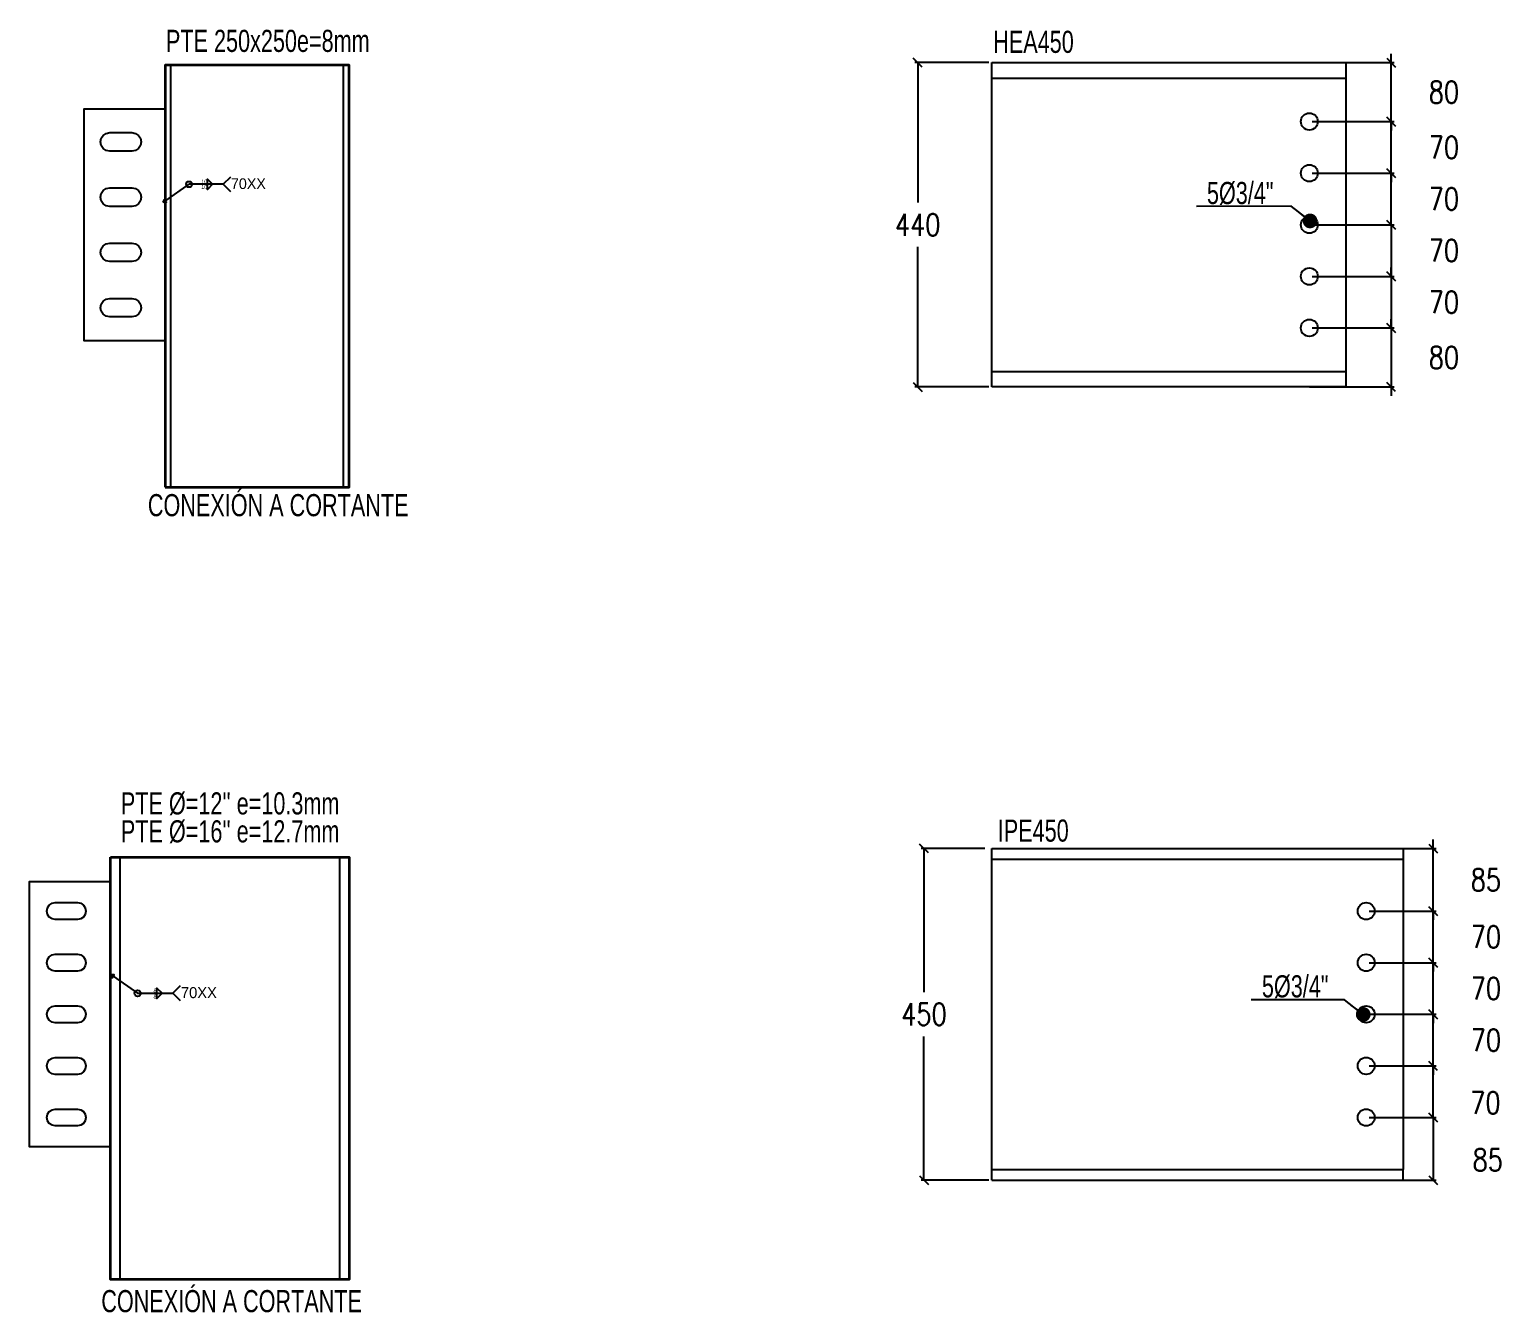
# Model space of a CAD drawing. Header units: millimetres. Extents: x -999 to 93225, y -17477 to 29086.
# Drawn here: x 13547 to 15548, y -8681 to -6940 of the extents above; entities that cross this region are included whole.
import ezdxf
from ezdxf.enums import TextEntityAlignment as Align

# ---------------------------------------------------------------- set-up
doc = ezdxf.new("R2010")
doc.units = ezdxf.units.MM
doc.header["$LTSCALE"] = 0.4
doc.layers.get('0').update_dxf_attribs({"color": 255})
for name, color, linetype in [('COTAS', 8, 'Continuous'), ('P-PLATINA', 6, 'Continuous'), ('perforaciones', 1, 'Continuous'), ('TITULO', 3, 'Continuous')]:
    doc.layers.add(name, color=color, linetype=linetype)
doc.layers.add('E_COLUMNAS-3', color=1, linetype='Continuous', lineweight=35)
doc.styles.add('CNI_COTAS', font='romans.shx', dxfattribs={"width": 0.8})
doc.styles.add('ROMANS', font='DINGRAFO.SHX')
doc.styles.add('VERDANA', font='arial.ttf')
doc.dimstyles.new('1.1', dxfattribs={"dimscale": 0, "dimtxt": 15, "dimasz": 20, "dimexe": 2, "dimexo": 2, "dimgap": 7, "dimtad": 1, "dimdec": 0, "dimzin": 4, "dimdsep": 46, "dimtxsty": 'CNI_COTAS', "dimblk": 'DOTSMALL', "dimcen": 0, "dimclrd": 256, "dimclrt": 3, "dimadec": 0, "dimazin": 0, "dimtfac": 1, "dimtdec": 0, "dimtmove": 2, "dimatfit": 0, "dimldrblk": 'DOT', "dimfxl": 0.05, "dimtolj": 1, "dimtzin": 0, "dimarcsym": 1})
doc.dimstyles.new('1.4', dxfattribs={"dimscale": 0, "dimtxt": 30, "dimasz": 12, "dimexe": 4, "dimexo": 4, "dimgap": 15, "dimtad": 1, "dimdec": 0, "dimzin": 4, "dimdsep": 46, "dimtxsty": 'CNI_COTAS', "dimblk": 'OBLIQUE', "dimcen": -0.09, "dimclrd": 256, "dimclrt": 3, "dimadec": 0, "dimazin": 0, "dimtfac": 1, "dimtdec": 0, "dimtmove": 2, "dimatfit": 0, "dimldrblk": 'DOT', "dimfxl": 0.05, "dimtolj": 1, "dimtzin": 0, "dimarcsym": 0})

# ---------------------------------------------------------------- blocks, each defined once
blk = doc.blocks.new('_Dot')
at = {"color": 0, "linetype": 'ByBlock', "lineweight": -2}
blk.add_line((-0.5, 0), (-1, 0), dxfattribs=at)
at = {"color": 0, "linetype": 'ByBlock', "const_width": 0.5}
blk.add_lwpolyline([(-0.25, 0, 1), (0.25, 0, 1)], format="xyb", close=True, dxfattribs=at)
blk = doc.blocks.new('_DotSmall')
at = {"color": 0, "linetype": 'ByBlock', "const_width": 0.5}
blk.add_lwpolyline([(-0.0625, 0, 1), (0.0625, 0, 1)], format="xyb", close=True, dxfattribs=at)
blk = doc.blocks.new('_Oblique')
at = {"color": 0, "linetype": 'ByBlock', "lineweight": -2}
blk.add_line((-0.5, -0.5), (0.5, 0.5), dxfattribs=at)
blk = doc.blocks.new('*D547')
at = {"layer": 'COTAS', "color": 0, "lineweight": -2, "transparency": 16777216}
for p, q in [((14848.6, -6985.4), (14748.2, -6985.4)), ((14848.6, -7425.4), (14748.2, -7425.4))]:
    blk.add_line(p, q, dxfattribs=at)
at = {"layer": 'COTAS', "lineweight": -2, "transparency": 16777216}
for p, q in [((14752.2, -6985.4), (14752.2, -7175.4)), ((14752.2, -7425.4), (14752.2, -7235.4))]:
    blk.add_line(p, q, dxfattribs=at)
at = {"layer": 'Defpoints', "color": 0, "transparency": 16777216}
for p in [(14752.2, -6985.4), (14852.6, -6985.4), (14852.6, -7425.4)]:
    blk.add_point(p, dxfattribs=at)
at = {"layer": 'COTAS', "lineweight": -2, "transparency": 16777216, "xscale": 12, "yscale": 12, "zscale": 12}
for p, rotation in [((14752.2, -6985.4), 90), ((14752.2, -7425.4), 270)]:
    blk.add_blockref('_Oblique', p, dxfattribs=dict(at, rotation=rotation))
at = {"layer": 'COTAS', "color": 3, "transparency": 16777216, "insert": (14752.2, -7205.4), "char_height": 30, "attachment_point": 5, "rotation": 0.01, "style": 'CNI_COTAS'}
blk.add_mtext('\\A1;440', dxfattribs=at)
blk = doc.blocks.new('*D716')
at = {"layer": 'COTAS', "color": 0, "lineweight": -2, "transparency": 16777216}
for p, q in [((14843.3, -8051.6), (14756.7, -8051.6)), ((14848.6, -8501.6), (14756.7, -8501.6))]:
    blk.add_line(p, q, dxfattribs=at)
at = {"layer": 'COTAS', "lineweight": -2, "transparency": 16777216}
for p, q in [((14760.7, -8051.6), (14760.7, -8246.6)), ((14760.7, -8501.6), (14760.7, -8306.6))]:
    blk.add_line(p, q, dxfattribs=at)
at = {"layer": 'Defpoints', "color": 0, "transparency": 16777216}
for p in [(14760.7, -8051.6), (14847.3, -8051.6), (14852.6, -8501.6)]:
    blk.add_point(p, dxfattribs=at)
at = {"layer": 'COTAS', "lineweight": -2, "transparency": 16777216, "xscale": 12, "yscale": 12, "zscale": 12}
for p, rotation in [((14760.7, -8051.6), 90), ((14760.7, -8501.6), 270)]:
    blk.add_blockref('_Oblique', p, dxfattribs=dict(at, rotation=rotation))
at = {"layer": 'COTAS', "color": 3, "transparency": 16777216, "insert": (14760.7, -8276.6), "char_height": 30, "attachment_point": 5, "rotation": 0.01, "style": 'CNI_COTAS'}
blk.add_mtext('\\A1;450', dxfattribs=at)
blk = doc.blocks.new('SOLDADURA FILETE ALREDEDOR 1 DE 8 ESPEJO')
h = blk.add_hatch(color=256)
h.dxf.hatch_style = 1
h.paths.add_polyline_path([(13304.8, -8226.9), (13307.4, -8223.2), (13302.9, -8222.8)])
for p, q in [((13306.1, -8225), (13339.1, -8248.1)), ((13339.1, -8248.1), (13386.9, -8248.1))]:
    blk.add_line(p, q)
for points in [[(13302.9, -8222.8), (13304.8, -8226.9), (13307.4, -8223.2)], [(13365.3, -8248.1), (13365.3, -8240.9), (13372.4, -8248.1), (13365.3, -8255.2)]]:
    blk.add_lwpolyline(points, close=True)
blk.add_lwpolyline([(13397.4, -8258.5), (13386.9, -8248.1), (13397.4, -8237.6)])
blk.add_circle((13339.1, -8248.1), 4.13)
at = {"layer": 'TITULO', "style": 'ROMANS'}
for s, height, p in [('8', 5.33, (13360.7, -8247.1)), ('70XX', 14.92, (13397.9, -8254.6)), ('8', 5.33, (13360.7, -8255.3))]:
    blk.add_text(s, height=height, dxfattribs=at).set_placement(p)
blk = doc.blocks.new('SOLDADURA FILETE ALREDEDOR 1')
h = blk.add_hatch(color=256)
h.dxf.hatch_style = 1
h.paths.add_polyline_path([(4945.5, 3619.4), (4949.1, 3614.2), (4942.8, 3613.6)])
for p in [(4947.3, 3616.8), (5060.9, 3649.2)]:
    blk.add_line(p, (4993.7, 3649.2))
for points in [[(5030, 3649.2), (5030, 3659.2), (5040, 3649.2), (5030, 3639.2)], [(4942.8, 3613.6), (4945.5, 3619.4), (4949.1, 3614.2)]]:
    blk.add_lwpolyline(points, close=True)
blk.add_lwpolyline([(5075.7, 3634.4), (5060.9, 3649.2), (5075.7, 3664)])
blk.add_circle((4993.7, 3649.2), 5.81)
at = {"layer": 'TITULO', "style": 'ROMANS'}
for s, height, p in [('10', 7.5, (5017.8, 3650.9)), ('70XX', 21, (5076, 3640)), ('10', 7.5, (5017.8, 3640.2))]:
    blk.add_text(s, height=height, dxfattribs=at).set_placement(p)
blk = doc.blocks.new('*D771')
at = {"layer": 'COTAS', "lineweight": -2, "transparency": 16777216}
for p, q in [((15451.7, -8206.6), (15451.7, -8194.6)), ((15451.7, -8276.6), (15451.7, -8206.6)), ((15451.7, -8276.6), (15451.7, -8288.6))]:
    blk.add_line(p, q, dxfattribs=at)
at = {"layer": 'COTAS', "color": 0, "lineweight": -2, "transparency": 16777216}
for p, q in [((15364.8, -8206.6), (15455.7, -8206.6)), ((15364.8, -8276.6), (15455.7, -8276.6))]:
    blk.add_line(p, q, dxfattribs=at)
at = {"layer": 'Defpoints', "color": 0, "transparency": 16777216}
for p in [(15360.8, -8206.6), (15451.7, -8206.6), (15360.8, -8276.6)]:
    blk.add_point(p, dxfattribs=at)
at = {"layer": 'COTAS', "lineweight": -2, "transparency": 16777216, "xscale": 12, "yscale": 12, "zscale": 12}
for p, rotation in [((15451.7, -8206.6), 270), ((15451.7, -8276.6), 90)]:
    blk.add_blockref('_Oblique', p, dxfattribs=dict(at, rotation=rotation))
at = {"layer": 'COTAS', "color": 3, "transparency": 16777216, "insert": (15523.2, -8241.6), "char_height": 30, "attachment_point": 5, "rotation": 0.01, "style": 'CNI_COTAS'}
blk.add_mtext('\\A1;70', dxfattribs=at)
blk = doc.blocks.new('*D772')
at = {"layer": 'COTAS', "lineweight": -2, "transparency": 16777216}
for p, q in [((15451.7, -8276.6), (15451.7, -8264.6)), ((15451.7, -8346.6), (15451.7, -8276.6)), ((15451.7, -8346.6), (15451.7, -8358.6))]:
    blk.add_line(p, q, dxfattribs=at)
at = {"layer": 'COTAS', "color": 0, "lineweight": -2, "transparency": 16777216}
for p, q in [((15364.8, -8276.6), (15455.7, -8276.6)), ((15364.8, -8346.6), (15455.7, -8346.6))]:
    blk.add_line(p, q, dxfattribs=at)
at = {"layer": 'Defpoints', "color": 0, "transparency": 16777216}
for p in [(15360.8, -8276.6), (15451.7, -8276.6), (15360.8, -8346.6)]:
    blk.add_point(p, dxfattribs=at)
at = {"layer": 'COTAS', "lineweight": -2, "transparency": 16777216, "xscale": 12, "yscale": 12, "zscale": 12}
for p, rotation in [((15451.7, -8276.6), 270), ((15451.7, -8346.6), 90)]:
    blk.add_blockref('_Oblique', p, dxfattribs=dict(at, rotation=rotation))
at = {"layer": 'COTAS', "color": 3, "transparency": 16777216, "insert": (15523.2, -8311.6), "char_height": 30, "attachment_point": 5, "rotation": 0.01, "style": 'CNI_COTAS'}
blk.add_mtext('\\A1;70', dxfattribs=at)
blk = doc.blocks.new('*D773')
at = {"layer": 'COTAS', "color": 0, "lineweight": -2, "transparency": 16777216}
for p, q in [((15364.8, -8346.6), (15455.7, -8346.6)), ((15364.8, -8416.6), (15455.7, -8416.6))]:
    blk.add_line(p, q, dxfattribs=at)
at = {"layer": 'COTAS', "lineweight": -2, "transparency": 16777216}
blk.add_line((15451.7, -8416.6), (15451.7, -8346.6), dxfattribs=at)
at = {"layer": 'Defpoints', "color": 0, "transparency": 16777216}
for p in [(15360.8, -8346.6), (15451.7, -8346.6), (15360.8, -8416.6)]:
    blk.add_point(p, dxfattribs=at)
at = {"layer": 'COTAS', "lineweight": -2, "transparency": 16777216, "xscale": 12, "yscale": 12, "zscale": 12}
for p, rotation in [((15451.7, -8346.6), 90), ((15451.7, -8416.6), 270)]:
    blk.add_blockref('_Oblique', p, dxfattribs=dict(at, rotation=rotation))
at = {"layer": 'COTAS', "color": 3, "transparency": 16777216, "insert": (15522.5, -8396.6), "char_height": 30, "attachment_point": 5, "rotation": 0.01, "style": 'CNI_COTAS'}
blk.add_mtext('\\A1;70', dxfattribs=at)
blk = doc.blocks.new('*D774')
at = {"layer": 'COTAS', "color": 0, "lineweight": -2, "transparency": 16777216}
for p, q in [((15364.8, -8416.6), (15455.7, -8416.6)), ((15364.8, -8501.6), (15455.7, -8501.6))]:
    blk.add_line(p, q, dxfattribs=at)
at = {"layer": 'COTAS', "lineweight": -2, "transparency": 16777216}
blk.add_line((15451.7, -8416.6), (15451.7, -8501.6), dxfattribs=at)
at = {"layer": 'Defpoints', "color": 0, "transparency": 16777216}
for p in [(15360.8, -8416.6), (15360.8, -8501.6), (15451.7, -8501.6)]:
    blk.add_point(p, dxfattribs=at)
at = {"layer": 'COTAS', "lineweight": -2, "transparency": 16777216, "xscale": 12, "yscale": 12, "zscale": 12}
for p, rotation in [((15451.7, -8416.6), 90), ((15451.7, -8501.6), 270)]:
    blk.add_blockref('_Oblique', p, dxfattribs=dict(at, rotation=rotation))
at = {"layer": 'COTAS', "color": 3, "transparency": 16777216, "insert": (15525.7, -8474.1), "char_height": 30, "attachment_point": 5, "rotation": 0.01, "style": 'CNI_COTAS'}
blk.add_mtext('\\A1;85', dxfattribs=at)
blk = doc.blocks.new('*D775')
at = {"layer": 'COTAS', "lineweight": -2, "transparency": 16777216}
for p, q in [((15451.7, -8136.6), (15451.7, -8124.6)), ((15451.7, -8206.6), (15451.7, -8136.6)), ((15451.7, -8206.6), (15451.7, -8218.6))]:
    blk.add_line(p, q, dxfattribs=at)
at = {"layer": 'COTAS', "color": 0, "lineweight": -2, "transparency": 16777216}
for p, q in [((15364.8, -8136.6), (15455.7, -8136.6)), ((15364.8, -8206.6), (15455.7, -8206.6))]:
    blk.add_line(p, q, dxfattribs=at)
at = {"layer": 'Defpoints', "color": 0, "transparency": 16777216}
for p in [(15360.8, -8136.6), (15451.7, -8136.6), (15360.8, -8206.6)]:
    blk.add_point(p, dxfattribs=at)
at = {"layer": 'COTAS', "lineweight": -2, "transparency": 16777216, "xscale": 12, "yscale": 12, "zscale": 12}
for p, rotation in [((15451.7, -8136.6), 270), ((15451.7, -8206.6), 90)]:
    blk.add_blockref('_Oblique', p, dxfattribs=dict(at, rotation=rotation))
at = {"layer": 'COTAS', "color": 3, "transparency": 16777216, "insert": (15523.2, -8171.6), "char_height": 30, "attachment_point": 5, "rotation": 0.01, "style": 'CNI_COTAS'}
blk.add_mtext('\\A1;70', dxfattribs=at)
blk = doc.blocks.new('*D776')
at = {"layer": 'COTAS', "lineweight": -2, "transparency": 16777216}
for p, q in [((15451.7, -8051.6), (15451.7, -8039.6)), ((15451.7, -8136.6), (15451.7, -8051.6)), ((15451.7, -8136.6), (15451.7, -8148.6))]:
    blk.add_line(p, q, dxfattribs=at)
at = {"layer": 'COTAS', "color": 0, "lineweight": -2, "transparency": 16777216}
for p, q in [((15364.8, -8051.6), (15455.7, -8051.6)), ((15364.8, -8136.6), (15455.7, -8136.6))]:
    blk.add_line(p, q, dxfattribs=at)
at = {"layer": 'Defpoints', "color": 0, "transparency": 16777216}
for p in [(15360.8, -8051.6), (15451.7, -8051.6), (15360.8, -8136.6)]:
    blk.add_point(p, dxfattribs=at)
at = {"layer": 'COTAS', "lineweight": -2, "transparency": 16777216, "xscale": 12, "yscale": 12, "zscale": 12}
for p, rotation in [((15451.7, -8051.6), 270), ((15451.7, -8136.6), 90)]:
    blk.add_blockref('_Oblique', p, dxfattribs=dict(at, rotation=rotation))
at = {"layer": 'COTAS', "color": 3, "transparency": 16777216, "insert": (15523.2, -8094.1), "char_height": 30, "attachment_point": 5, "rotation": 0.01, "style": 'CNI_COTAS'}
blk.add_mtext('\\A1;85', dxfattribs=at)
blk = doc.blocks.new('*D799')
at = {"layer": 'COTAS', "lineweight": -2, "transparency": 16777216}
for p, q in [((15394.7, -7205.4), (15394.7, -7193.4)), ((15394.7, -7205.4), (15394.7, -7275.4)), ((15394.7, -7275.4), (15394.7, -7287.4))]:
    blk.add_line(p, q, dxfattribs=at)
at = {"layer": 'COTAS', "color": 0, "lineweight": -2, "transparency": 16777216}
for p, q in [((15287.6, -7205.4), (15398.7, -7205.4)), ((15287.6, -7275.4), (15398.7, -7275.4))]:
    blk.add_line(p, q, dxfattribs=at)
at = {"layer": 'Defpoints', "color": 0, "transparency": 16777216}
for p in [(15283.6, -7205.4), (15283.6, -7275.4), (15394.7, -7275.4)]:
    blk.add_point(p, dxfattribs=at)
at = {"layer": 'COTAS', "lineweight": -2, "transparency": 16777216, "xscale": 12, "yscale": 12, "zscale": 12}
for p, rotation in [((15394.7, -7205.4), 270), ((15394.7, -7275.4), 90)]:
    blk.add_blockref('_Oblique', p, dxfattribs=dict(at, rotation=rotation))
at = {"layer": 'COTAS', "color": 3, "transparency": 16777216, "insert": (15466.2, -7240.4), "char_height": 30, "attachment_point": 5, "rotation": 0.01, "style": 'CNI_COTAS'}
blk.add_mtext('\\A1;70', dxfattribs=at)
blk = doc.blocks.new('*D800')
at = {"layer": 'COTAS', "lineweight": -2, "transparency": 16777216}
for p, q in [((15394.7, -7275.4), (15394.7, -7263.4)), ((15394.7, -7275.4), (15394.7, -7345.4)), ((15394.7, -7345.4), (15394.7, -7357.4))]:
    blk.add_line(p, q, dxfattribs=at)
at = {"layer": 'COTAS', "color": 0, "lineweight": -2, "transparency": 16777216}
for p, q in [((15287.6, -7275.4), (15398.7, -7275.4)), ((15287.6, -7345.4), (15398.7, -7345.4))]:
    blk.add_line(p, q, dxfattribs=at)
at = {"layer": 'Defpoints', "color": 0, "transparency": 16777216}
for p in [(15283.6, -7275.4), (15283.6, -7345.4), (15394.7, -7345.4)]:
    blk.add_point(p, dxfattribs=at)
at = {"layer": 'COTAS', "lineweight": -2, "transparency": 16777216, "xscale": 12, "yscale": 12, "zscale": 12}
for p, rotation in [((15394.7, -7275.4), 270), ((15394.7, -7345.4), 90)]:
    blk.add_blockref('_Oblique', p, dxfattribs=dict(at, rotation=rotation))
at = {"layer": 'COTAS', "color": 3, "transparency": 16777216, "insert": (15466.2, -7310.4), "char_height": 30, "attachment_point": 5, "rotation": 0.01, "style": 'CNI_COTAS'}
blk.add_mtext('\\A1;70', dxfattribs=at)
blk = doc.blocks.new('*D797')
at = {"layer": 'COTAS', "lineweight": -2, "transparency": 16777216}
for p, q in [((15394.7, -7345.4), (15394.7, -7333.4)), ((15394.7, -7345.4), (15394.7, -7425.4)), ((15394.7, -7425.4), (15394.7, -7437.4))]:
    blk.add_line(p, q, dxfattribs=at)
at = {"layer": 'COTAS', "color": 0, "lineweight": -2, "transparency": 16777216}
for p, q in [((15287.6, -7345.4), (15398.7, -7345.4)), ((15283.6, -7425.4), (15398.7, -7425.4))]:
    blk.add_line(p, q, dxfattribs=at)
at = {"layer": 'Defpoints', "color": 0, "transparency": 16777216}
for p in [(15283.6, -7345.4), (15279.6, -7425.4), (15394.7, -7425.4)]:
    blk.add_point(p, dxfattribs=at)
at = {"layer": 'COTAS', "lineweight": -2, "transparency": 16777216, "xscale": 12, "yscale": 12, "zscale": 12}
for p, rotation in [((15394.7, -7345.4), 270), ((15394.7, -7425.4), 90)]:
    blk.add_blockref('_Oblique', p, dxfattribs=dict(at, rotation=rotation))
at = {"layer": 'COTAS', "color": 3, "transparency": 16777216, "insert": (15466.2, -7385.4), "char_height": 30, "attachment_point": 5, "rotation": 0.01, "style": 'CNI_COTAS'}
blk.add_mtext('\\A1;80', dxfattribs=at)
blk = doc.blocks.new('*D801')
at = {"layer": 'COTAS', "lineweight": -2, "transparency": 16777216}
for p, q in [((15394.7, -7135.4), (15394.7, -7123.4)), ((15394.7, -7205.4), (15394.7, -7135.4)), ((15394.7, -7205.4), (15394.7, -7217.4))]:
    blk.add_line(p, q, dxfattribs=at)
at = {"layer": 'COTAS', "color": 0, "lineweight": -2, "transparency": 16777216}
for p, q in [((15287.6, -7135.4), (15398.7, -7135.4)), ((15287.6, -7205.4), (15398.7, -7205.4))]:
    blk.add_line(p, q, dxfattribs=at)
at = {"layer": 'Defpoints', "color": 0, "transparency": 16777216}
for p in [(15283.6, -7135.4), (15394.7, -7135.4), (15283.6, -7205.4)]:
    blk.add_point(p, dxfattribs=at)
at = {"layer": 'COTAS', "lineweight": -2, "transparency": 16777216, "xscale": 12, "yscale": 12, "zscale": 12}
for p, rotation in [((15394.7, -7135.4), 270), ((15394.7, -7205.4), 90)]:
    blk.add_blockref('_Oblique', p, dxfattribs=dict(at, rotation=rotation))
at = {"layer": 'COTAS', "color": 3, "transparency": 16777216, "insert": (15466.2, -7170.4), "char_height": 30, "attachment_point": 5, "rotation": 0.01, "style": 'CNI_COTAS'}
blk.add_mtext('\\A1;70', dxfattribs=at)
blk = doc.blocks.new('*D802')
at = {"layer": 'COTAS', "lineweight": -2, "transparency": 16777216}
for p, q in [((15394.7, -7065.4), (15394.7, -7053.4)), ((15394.7, -7135.4), (15394.7, -7065.4)), ((15394.7, -7135.4), (15394.7, -7147.4))]:
    blk.add_line(p, q, dxfattribs=at)
at = {"layer": 'COTAS', "color": 0, "lineweight": -2, "transparency": 16777216}
for p, q in [((15287.6, -7065.4), (15398.7, -7065.4)), ((15287.6, -7135.4), (15398.7, -7135.4))]:
    blk.add_line(p, q, dxfattribs=at)
at = {"layer": 'Defpoints', "color": 0, "transparency": 16777216}
for p in [(15283.6, -7065.4), (15394.7, -7065.4), (15283.6, -7135.4)]:
    blk.add_point(p, dxfattribs=at)
at = {"layer": 'COTAS', "lineweight": -2, "transparency": 16777216, "xscale": 12, "yscale": 12, "zscale": 12}
for p, rotation in [((15394.7, -7065.4), 270), ((15394.7, -7135.4), 90)]:
    blk.add_blockref('_Oblique', p, dxfattribs=dict(at, rotation=rotation))
at = {"layer": 'COTAS', "color": 3, "transparency": 16777216, "insert": (15466.2, -7100.4), "char_height": 30, "attachment_point": 5, "rotation": 0.01, "style": 'CNI_COTAS'}
blk.add_mtext('\\A1;70', dxfattribs=at)
blk = doc.blocks.new('*D798')
at = {"layer": 'COTAS', "lineweight": -2, "transparency": 16777216}
for p, q in [((15394.7, -6985.4), (15394.7, -6973.4)), ((15394.7, -7065.4), (15394.7, -6985.4)), ((15394.7, -7065.4), (15394.7, -7077.4))]:
    blk.add_line(p, q, dxfattribs=at)
at = {"layer": 'COTAS', "color": 0, "lineweight": -2, "transparency": 16777216}
for p, q in [((15287.6, -6985.4), (15398.7, -6985.4)), ((15287.6, -7065.4), (15398.7, -7065.4))]:
    blk.add_line(p, q, dxfattribs=at)
at = {"layer": 'Defpoints', "color": 0, "transparency": 16777216}
for p in [(15283.6, -6985.4), (15394.7, -6985.4), (15283.6, -7065.4)]:
    blk.add_point(p, dxfattribs=at)
at = {"layer": 'COTAS', "lineweight": -2, "transparency": 16777216, "xscale": 12, "yscale": 12, "zscale": 12}
for p, rotation in [((15394.7, -6985.4), 270), ((15394.7, -7065.4), 90)]:
    blk.add_blockref('_Oblique', p, dxfattribs=dict(at, rotation=rotation))
at = {"layer": 'COTAS', "color": 3, "transparency": 16777216, "insert": (15466.2, -7025.4), "char_height": 30, "attachment_point": 5, "rotation": 0.01, "style": 'CNI_COTAS'}
blk.add_mtext('\\A1;80', dxfattribs=at)
blk = doc.blocks.new('TUBO OP2')
at = {"layer": 'COTAS', "ltscale": 0.0004}
for p, q in [((11933.5, -5821.9), (11933.5, -5249.1)), ((12231.5, -5821.9), (12231.5, -5249.1))]:
    blk.add_line(p, q, dxfattribs=at)
at = {"layer": 'E_COLUMNAS-3'}
blk.add_polyline3d([(11920.5, -5249.1, 0), (12244.5, -5249.1, 0), (12244.5, -5821.9, 0), (11920.5, -5821.9, 0)], close=True, dxfattribs=at)
blk = doc.blocks.new('PTE 250X250')
at = {"layer": 'COTAS'}
for p, q in [((16347.6, -7561.5), (16347.6, -6988.7)), ((16581.6, -7561.5), (16581.6, -6988.7))]:
    blk.add_line(p, q, dxfattribs=at)
at = {"layer": 'E_COLUMNAS-3'}
blk.add_lwpolyline([(16339.6, -7561.5), (16589.6, -7561.5), (16589.6, -6988.7), (16339.6, -6988.7)], close=True, dxfattribs=at)

msp = doc.modelspace()

# ---------------------------------------------------------------- linework, layer by layer
at = {"color": 2, "linetype": 'Continuous'}
for p, q in [((14852.6, -6985.4), (15333.6, -6985.4)), ((14852.6, -7425.4), (14852.6, -6985.4)), ((15333.6, -7425.4), (15333.6, -6985.4)), ((14852.6, -7006.4), (15333.6, -7006.4)), ((14852.6, -7404.4), (15333.6, -7404.4)), ((15333.6, -7425.4), (14852.6, -7425.4)), ((14852.6, -8501.6), (14852.6, -8051.6)), ((14852.6, -8051.6), (15410.8, -8051.6)), ((15410.8, -8051.6), (15410.8, -8487)), ((14852.6, -8066.2), (15410.8, -8066.2)), ((14852.6, -8487), (15410.8, -8487)), ((14852.6, -8501.6), (15410.8, -8501.6)), ((15410.8, -8501.6), (15410.8, -8487))]:
    msp.add_line(p, q, dxfattribs=at)
at = {"layer": 'P-PLATINA', "linetype": 'Continuous'}
for points in [[(13731.1, -7362.9), (13721.1, -7362.9), (13621.1, -7362.9), (13621.1, -7047.9), (13721.1, -7047.9), (13731.1, -7047.9)], [(13659.2, -7105.4), (13656.1, -7105.4), (13651.3, -7104.5), (13647.2, -7101.8), (13644.5, -7097.7), (13643.6, -7092.9), (13644.5, -7088.1), (13647.2, -7084.1), (13651.3, -7081.4), (13656.1, -7080.4), (13659.2, -7080.4)], [(13656.1, -7080.4), (13686.1, -7080.4), (13690.8, -7081.4), (13694.9, -7084.1), (13697.6, -7088.1), (13698.6, -7092.9), (13697.6, -7097.7), (13694.9, -7101.8), (13690.8, -7104.5), (13686.1, -7105.4), (13656.1, -7105.4)], [(13659.2, -7180.4), (13656.1, -7180.4), (13651.3, -7179.5), (13647.2, -7176.8), (13644.5, -7172.7), (13643.6, -7167.9), (13644.5, -7163.1), (13647.2, -7159.1), (13651.3, -7156.4), (13656.1, -7155.4), (13659.2, -7155.4)], [(13656.1, -7155.4), (13686.1, -7155.4), (13690.8, -7156.4), (13694.9, -7159.1), (13697.6, -7163.1), (13698.6, -7167.9), (13697.6, -7172.7), (13694.9, -7176.8), (13690.8, -7179.5), (13686.1, -7180.4), (13656.1, -7180.4)], [(13659.2, -7255.4), (13656.1, -7255.4), (13651.3, -7254.5), (13647.2, -7251.8), (13644.5, -7247.7), (13643.6, -7242.9), (13644.5, -7238.1), (13647.2, -7234.1), (13651.3, -7231.4), (13656.1, -7230.4), (13659.2, -7230.4)], [(13656.1, -7230.4), (13686.1, -7230.4), (13690.8, -7231.4), (13694.9, -7234.1), (13697.6, -7238.1), (13698.6, -7242.9), (13697.6, -7247.7), (13694.9, -7251.8), (13690.8, -7254.5), (13686.1, -7255.4), (13656.1, -7255.4)], [(13659.2, -7330.4), (13656.1, -7330.4), (13651.3, -7329.5), (13647.2, -7326.8), (13644.5, -7322.7), (13643.6, -7317.9), (13644.5, -7313.1), (13647.2, -7309.1), (13651.3, -7306.4), (13656.1, -7305.4), (13659.2, -7305.4)], [(13656.1, -7305.4), (13686.1, -7305.4), (13690.8, -7306.4), (13694.9, -7309.1), (13697.6, -7313.1), (13698.6, -7317.9), (13697.6, -7322.7), (13694.9, -7326.8), (13690.8, -7329.5), (13686.1, -7330.4), (13656.1, -7330.4)], [(13657.1, -8456.6), (13647.1, -8456.6), (13547.1, -8456.6), (13547.1, -8096.6), (13647.1, -8096.6), (13657.1, -8096.6)], [(13586.4, -8148.1), (13582.1, -8148.1), (13577.6, -8147.2), (13573.9, -8144.7), (13571.4, -8141), (13570.6, -8136.6), (13571.4, -8132.2), (13573.9, -8128.5), (13577.6, -8126), (13582.1, -8125.1), (13586.4, -8125.1)], [(13582.1, -8125.1), (13612.1, -8125.1), (13616.5, -8126), (13620.2, -8128.5), (13622.7, -8132.2), (13623.6, -8136.6), (13622.7, -8141), (13620.2, -8144.7), (13616.5, -8147.2), (13612.1, -8148.1), (13582.1, -8148.1)], [(13586.4, -8218.1), (13582.1, -8218.1), (13577.6, -8217.2), (13573.9, -8214.7), (13571.4, -8211), (13570.6, -8206.6), (13571.4, -8202.2), (13573.9, -8198.5), (13577.6, -8196), (13582.1, -8195.1), (13586.4, -8195.1)], [(13582.1, -8195.1), (13612.1, -8195.1), (13616.5, -8196), (13620.2, -8198.5), (13622.7, -8202.2), (13623.6, -8206.6), (13622.7, -8211), (13620.2, -8214.7), (13616.5, -8217.2), (13612.1, -8218.1), (13582.1, -8218.1)], [(13586.4, -8288.1), (13582.1, -8288.1), (13577.6, -8287.2), (13573.9, -8284.7), (13571.4, -8281), (13570.6, -8276.6), (13571.4, -8272.2), (13573.9, -8268.5), (13577.6, -8266), (13582.1, -8265.1), (13586.4, -8265.1)], [(13582.1, -8265.1), (13612.1, -8265.1), (13616.5, -8266), (13620.2, -8268.5), (13622.7, -8272.2), (13623.6, -8276.6), (13622.7, -8281), (13620.2, -8284.7), (13616.5, -8287.2), (13612.1, -8288.1), (13582.1, -8288.1)], [(13612.1, -8358.1), (13582.1, -8358.1), (13577.6, -8357.2), (13573.9, -8354.7), (13571.4, -8351), (13570.6, -8346.6), (13571.4, -8342.2), (13573.9, -8338.5), (13577.6, -8336), (13582.1, -8335.1), (13612.1, -8335.1)], [(13607.7, -8335.1), (13612.1, -8335.1), (13616.5, -8336), (13620.2, -8338.5), (13622.7, -8342.2), (13623.6, -8346.6), (13622.7, -8351), (13620.2, -8354.7), (13616.5, -8357.2), (13612.1, -8358.1), (13607.7, -8358.1)], [(13612.1, -8428.1), (13582.1, -8428.1), (13577.6, -8427.2), (13573.9, -8424.7), (13571.4, -8421), (13570.6, -8416.6), (13571.4, -8412.2), (13573.9, -8408.5), (13577.6, -8406), (13582.1, -8405.1), (13612.1, -8405.1)], [(13607.7, -8405.1), (13612.1, -8405.1), (13616.5, -8406), (13620.2, -8408.5), (13622.7, -8412.2), (13623.6, -8416.6), (13622.7, -8421), (13620.2, -8424.7), (13616.5, -8427.2), (13612.1, -8428.1), (13607.7, -8428.1)]]:
    msp.add_lwpolyline(points, dxfattribs=at)
at = {"layer": 'perforaciones'}
for centre in [(15283.6, -7065.4), (15283.6, -7135.4), (15283.6, -7205.4), (15283.6, -7275.4), (15283.6, -7345.4), (15360.8, -8136.6), (15360.8, -8206.6), (15360.8, -8276.6), (15360.8, -8346.6), (15360.8, -8416.6)]:
    msp.add_circle(centre, 11.5, dxfattribs=at)

# ---------------------------------------------------------------- block references
at = {"xscale": 0.6899231572736597, "yscale": 0.6899231572736597, "zscale": 0.6899231572736597}
msp.add_blockref('SOLDADURA FILETE ALREDEDOR 1', (10318.3, -9668.2), dxfattribs=at)
msp.add_blockref('SOLDADURA FILETE ALREDEDOR 1 DE 8 ESPEJO', (354.6, 0))
at = {"layer": 'COTAS'}
for name, p in [('PTE 250X250', (-2608.6, 0)), ('TUBO OP2', (1736.5, -2814.3))]:
    msp.add_blockref(name, p, dxfattribs=at)

# ---------------------------------------------------------------- texts
at = {"color": 96, "style": 'VERDANA', "width": 0.7}
for s, p in [('PTE 250x250e=8mm', (13870.4, -6955.9)), ('5%%C3/4"', (15189.8, -7162.3)), ('CONEXIÓN A CORTANTE', (13884.5, -7585.8)), ("PTE Ø=12'' e=10.3mm", (13819.3, -7990.4)), ("PTE Ø=16'' e=12.7mm", (13819.3, -8028.3)), ('IPE450', (14909, -8027.3)), ('5%%C3/4"', (15264.4, -8238.6)), ('CONEXIÓN A CORTANTE', (13821.3, -8665.7))]:
    msp.add_text(s, height=30, dxfattribs=at).set_placement(p, align=Align.MIDDLE_CENTER)
msp.add_text('HEA450', height=30, dxfattribs=at).set_placement((14854.7, -6972.2))

# ---------------------------------------------------------------- dimensions: what is measured, and where the dimension line sits
at = {"layer": 'COTAS'}
for base, p1, p2, picture, middle in [((14752.2, -6985.4), (14852.6, -7425.4), (14852.6, -6985.4), '*D547', (14752.2, -7205.4)), ((15394.7, -6985.4), (15283.6, -7065.4), (15283.6, -6985.4), '*D798', (15466.2, -7025.4)), ((15394.7, -7065.4), (15283.6, -7135.4), (15283.6, -7065.4), '*D802', (15466.2, -7100.4)), ((15394.7, -7135.4), (15283.6, -7205.4), (15283.6, -7135.4), '*D801', (15466.2, -7170.4)), ((15394.7, -7275.4), (15283.6, -7205.4), (15283.6, -7275.4), '*D799', (15466.2, -7240.4)), ((15394.7, -7345.4), (15283.6, -7275.4), (15283.6, -7345.4), '*D800', (15466.2, -7310.4)), ((15394.7, -7425.4), (15283.6, -7345.4), (15279.6, -7425.4), '*D797', (15466.2, -7385.4)), ((15451.7, -8051.6), (15360.8, -8136.6), (15360.8, -8051.6), '*D776', (15523.2, -8094.1)), ((14760.7, -8051.6), (14852.6, -8501.6), (14847.3, -8051.6), '*D716', (14760.7, -8276.6)), ((15451.7, -8136.6), (15360.8, -8206.6), (15360.8, -8136.6), '*D775', (15523.2, -8171.6)), ((15451.7, -8206.6), (15360.8, -8276.6), (15360.8, -8206.6), '*D771', (15523.2, -8241.6)), ((15451.7, -8276.6), (15360.8, -8346.6), (15360.8, -8276.6), '*D772', (15523.2, -8311.6))]:
    dim = msp.add_linear_dim(base=base, p1=p1, p2=p2, angle=90, dimstyle='1.4', override={"dimscale": 1}, dxfattribs=at)
    dim.commit()
    dim.dimension.update_dxf_attribs({"geometry": picture, "text_midpoint": middle, "text_rotation": 0.01})
for base, p2, picture, middle in [((15451.7, -8346.6), (15360.8, -8346.6), '*D773', (15522.5, -8396.6)), ((15451.7, -8501.6), (15360.8, -8501.6), '*D774', (15525.7, -8474.1))]:
    dim = msp.add_linear_dim(base=base, p1=(15360.8, -8416.6), p2=p2, angle=90, dimstyle='1.4', override={"dimscale": 1}, dxfattribs=at)
    dim.commit()
    dim.dimension.update_dxf_attribs({"geometry": picture, "text_midpoint": middle, "dimtype": 160, "text_rotation": 0.01})

# ---------------------------------------------------------------- leaders
for points in [[(15284.6, -7200.2), (15259.1, -7180.2), (15130.7, -7180.4)], [(15356.7, -8276.8), (15331.2, -8256.8), (15204.7, -8256.8)]]:
    msp.add_leader(points, dimstyle='1.1', override={"dimscale": 1}, dxfattribs=at)

doc.saveas('drawing.dxf')
